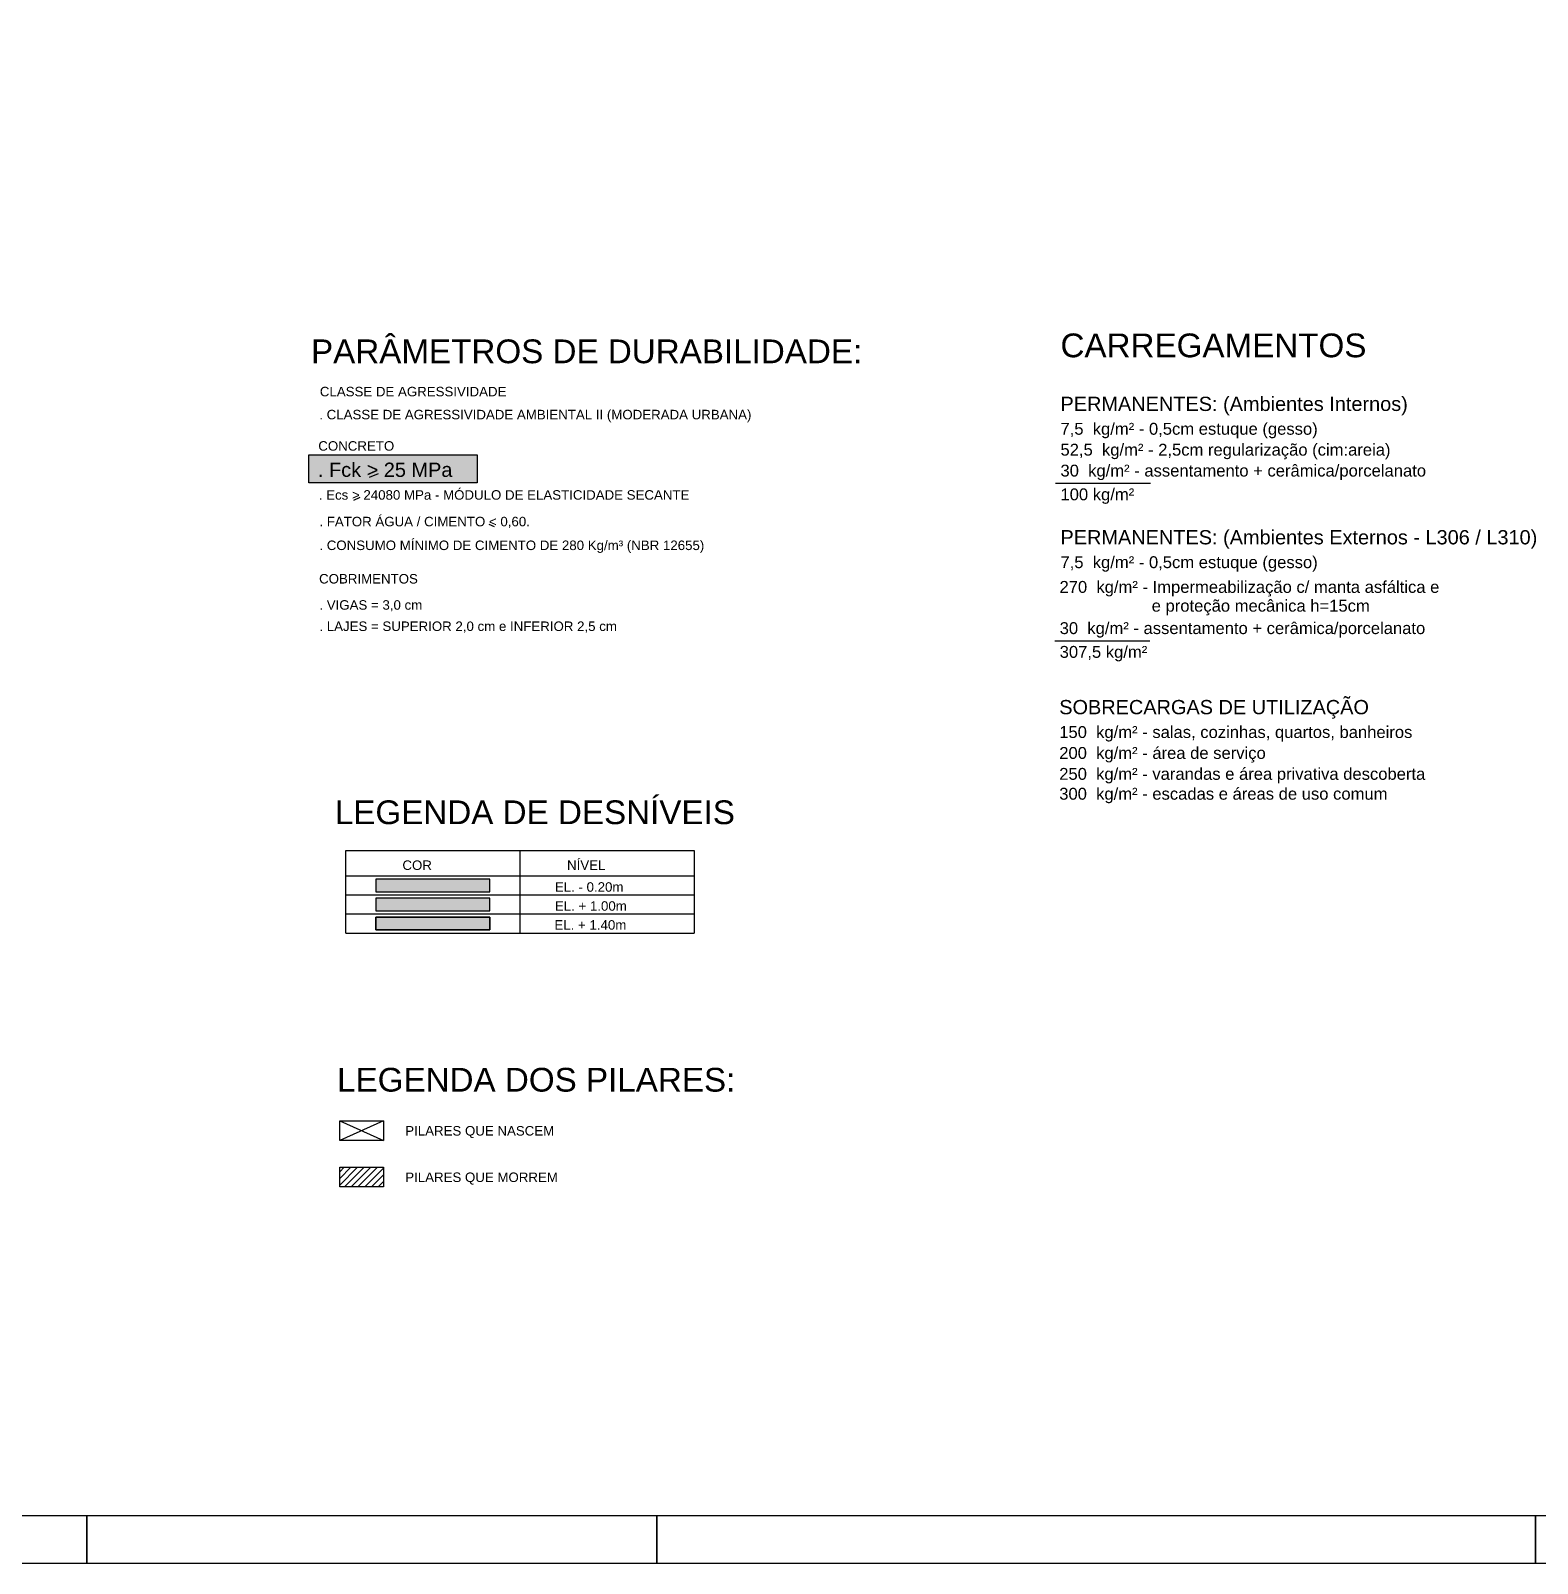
# Model space of a CAD drawing. Extents: x 0 to 119, y 0 to 84.
# Drawn here: x 31.72 to 63.44, y 0 to 32.26 of the extents above; entities that cross this region are included whole.
import ezdxf

# ---------------------------------------------------------------- set-up
doc = ezdxf.new("R2010")
doc.units = 0
doc.header["$MEASUREMENT"] = 0
for name, color, linetype in [('1', 1, 'CONTINUOUS'), ('16', 10, 'CONTINUOUS'), ('18', 131, 'CONTINUOUS'), ('2', 2, 'CONTINUOUS'), ('4', 4, 'CONTINUOUS'), ('5', 5, 'CONTINUOUS'), ('50', 171, 'CONTINUOUS'), ('7', 7, 'CONTINUOUS'), ('9', 254, 'CONTINUOUS')]:
    doc.layers.add(name, color=color, linetype=linetype)
doc.styles.add('TQS_ARIAL', font='arial.ttf')

msp = doc.modelspace()

# ---------------------------------------------------------------- linework, layer by layer
at = {"layer": '1', "linetype": 'Continuous'}
for p, q in [((53.297182, 22.733204), (55.297182, 22.733204)), ((53.280306, 19.417605), (55.280306, 19.417605)), ((38.35175, 15.000483), (45.68501, 15.000483)), ((38.35175, 13.26716), (38.35175, 15.000483)), ((42.01838, 15.000483), (42.01838, 14.467149)), ((45.68501, 15.000483), (45.68501, 13.26716)), ((38.35175, 14.467165), (45.68501, 14.467165)), ((42.01838, 14.467149), (42.01838, 13.26716)), ((38.35175, 14.067171), (45.68501, 14.067171)), ((38.35175, 13.667155), (45.68501, 13.667155)), ((38.35175, 13.667155), (45.68501, 13.667155)), ((42.01838, 13.667155), (42.01838, 13.667155)), ((38.35175, 13.26716), (45.68501, 13.26716)), ((38.224886, 9.314101), (39.149668, 8.899991)), ((39.149668, 9.314101), (38.224886, 8.899991))]:
    msp.add_line(p, q, dxfattribs=at)
for points in [[(81.900062, -0.000058), (63.400062, -0.000058), (63.400062, 0.999942), (63.400062, -0.000058), (44.900062, -0.000058), (44.900062, 0.999942), (44.900062, -0.000058), (32.900062, -0.000058), (32.900062, 0.999942), (32.900062, -0.000058), (21.000062, -0.000058), (21.000062, 0.999942), (21.000062, -0.000058), (0.000062, -0.000058), (0.000062, 29.699942), (2.500062, 29.699942), (0.000062, 29.699942), (0.000062, 59.399942), (2.500062, 59.399942), (0.000062, 59.399942), (0.000062, 84.099942)], [(38.985077, 14.133832), (41.385053, 14.133832), (41.385053, 14.400495), (38.985077, 14.400495), (38.985077, 14.133832)], [(38.985077, 13.733838), (41.385053, 13.733838), (41.385053, 14.0005), (38.985077, 14.0005), (38.985077, 13.733838)], [(38.985077, 13.333838), (41.385053, 13.333838), (41.385053, 13.6005), (38.985077, 13.6005), (38.985077, 13.333838)]]:
    msp.add_lwpolyline(points, dxfattribs=at)
at = {"layer": '16', "linetype": 'Continuous'}
msp.add_lwpolyline([(38.985077, 13.6005), (41.385053, 13.6005), (41.385053, 13.333838), (38.985077, 13.333838), (38.985077, 13.6005)], dxfattribs=at)
for points in [[(38.985077, 13.6005), (41.385053, 13.6005), (41.385053, 13.333838)], [(38.985077, 13.6005), (41.385053, 13.333838), (38.985077, 13.333838)], [(38.985077, 13.6005), (38.985077, 13.333838), (38.985077, 13.6005)]]:
    msp.add_solid(points, dxfattribs=at)
at = {"layer": '18', "linetype": 'Continuous'}
for points in [[(38.985077, 14.400495), (41.385053, 14.400495), (41.385053, 14.133832)], [(38.985077, 14.400495), (41.385053, 14.133832), (38.985077, 14.133832)], [(38.985077, 14.400495), (38.985077, 14.133832), (38.985077, 14.400495)]]:
    msp.add_solid(points, dxfattribs=at)
at = {"layer": '2', "linetype": 'Continuous'}
for p, q in [((38.856214, 22.858322), (39.0414, 22.939452)), ((38.523495, 22.377211), (38.654911, 22.437591)), ((41.368406, 21.873129), (41.478511, 21.823404)), ((38.224886, 7.960716), (38.600377, 8.336206)), ((38.224886, 8.102138), (38.458955, 8.336206)), ((38.224886, 8.243559), (38.317534, 8.336206)), ((38.327688, 7.922097), (38.741798, 8.336206)), ((38.46911, 7.922097), (38.883219, 8.336206)), ((38.610531, 7.922097), (39.024641, 8.336206)), ((38.751952, 7.922097), (39.149668, 8.319812)), ((38.893374, 7.922097), (39.149668, 8.178391)), ((39.034795, 7.922097), (39.149668, 8.036969))]:
    msp.add_line(p, q, dxfattribs=at)
at = {"layer": '4', "linetype": 'Continuous'}
msp.add_lwpolyline([(37.5733, 23.329457), (41.118103, 23.329457), (41.118103, 22.74522), (37.5733, 22.74522), (37.5733, 23.329457)], dxfattribs=at)
at = {"layer": '5', "linetype": 'Continuous'}
for points in [[(38.224886, 9.314101), (39.149668, 9.314101), (39.149668, 8.899991), (38.224886, 8.899991), (38.224886, 9.314101)], [(38.224886, 8.336206), (39.149668, 8.336206), (39.149668, 7.922097), (38.224886, 7.922097), (38.224886, 8.336206)]]:
    msp.add_lwpolyline(points, dxfattribs=at)
at = {"layer": '50', "linetype": 'Continuous'}
for points in [[(38.985077, 14.0005), (41.385053, 14.0005), (41.385053, 13.733838)], [(38.985077, 14.0005), (41.385053, 13.733838), (38.985077, 13.733838)], [(38.985077, 14.0005), (38.985077, 13.733838), (38.985077, 14.0005)]]:
    msp.add_solid(points, dxfattribs=at)
at = {"layer": '7', "linetype": 'Continuous'}
msp.add_line((117.900062, 0.999942), (2.500062, 0.999942), dxfattribs=at)
at = {"layer": '9', "linetype": 'Continuous'}
msp.add_lwpolyline([(37.5733, 23.329457), (41.118103, 23.329457), (41.118103, 22.74522), (37.5733, 22.74522), (37.5733, 23.329457)], dxfattribs=at)
for points in [[(37.5733, 23.329457), (41.118103, 23.329457), (41.118103, 22.74522)], [(37.5733, 23.329457), (41.118103, 22.74522), (37.5733, 22.74522)], [(37.5733, 23.329457), (37.5733, 22.74522), (37.5733, 23.329457)]]:
    msp.add_solid(points, dxfattribs=at)

# ---------------------------------------------------------------- texts
at = {"layer": '2', "linetype": 'Continuous', "style": 'TQS_ARIAL'}
for s, height, p in [('. CLASSE DE AGRESSIVIDADE AMBIENTAL II (MODERADA URBANA)', 0.2, (37.795895, 24.078691)), ('7,5  kg/m² - 0,5cm estuque (gesso)', 0.25, (53.3994, 23.75458)), ('52,5  kg/m² - 2,5cm regularização (cim:areia)', 0.25, (53.3994, 23.31458)), ('. Fck > 25 MPa', 0.3, (37.768625, 22.867269)), ('30  kg/m² - assentamento + cerâmica/porcelanato', 0.25, (53.3994, 22.87458)), ('. Ecs > 24080 MPa - MÓDULO DE ELASTICIDADE SECANTE', 0.2, (37.785752, 22.387402)), ('100 kg/m²', 0.25, (53.3994, 22.37458)), ('. FATOR ÁGUA / CIMENTO < 0,60.', 0.2, (37.797686, 21.827155)), ('. CONSUMO MÍNIMO DE CIMENTO DE 280 Kg/m³ (NBR 12655)', 0.2, (37.797686, 21.327155)), ('7,5  kg/m² - 0,5cm estuque (gesso)', 0.25, (53.3994, 20.946802)), ('270  kg/m² - Impermeabilização c/ manta asfáltica e', 0.25, (53.379029, 20.426324)), ('. VIGAS = 3,0 cm', 0.2, (37.797686, 20.071627)), ('e proteção mecânica h=15cm', 0.25, (55.319922, 20.030873)), ('. LAJES = SUPERIOR 2,0 cm e INFERIOR 2,5 cm', 0.2, (37.797686, 19.623675)), ('30  kg/m² - assentamento + cerâmica/porcelanato', 0.25, (53.382524, 19.558982)), ('307,5 kg/m²', 0.25, (53.382524, 19.058982)), ('150  kg/m² - salas, cozinhas, quartos, banheiros', 0.25, (53.373362, 17.371544)), ('200  kg/m² - área de serviço', 0.25, (53.373362, 16.931544)), ('250  kg/m² - varandas e área privativa descoberta', 0.25, (53.373362, 16.491544)), ('300  kg/m² - escadas e áreas de uso comum', 0.25, (53.373362, 16.073059)), ('EL. - 0.20m', 0.2, (42.75539, 14.13579)), ('EL. + 1.00m', 0.2, (42.75539, 13.735795)), ('EL. + 1.40m', 0.2, (42.746231, 13.337456)), ('PILARES QUE NASCEM', 0.2, (39.605144, 9.003994)), ('PILARES QUE MORREM', 0.2, (39.605144, 8.0261))]:
    msp.add_text(s, height=height, dxfattribs=at).set_placement(p)
at = {"layer": '4', "linetype": 'Continuous', "style": 'TQS_ARIAL'}
for s, height, p in [('CLASSE DE AGRESSIVIDADE', 0.2, (37.807322, 24.562589)), ('PERMANENTES: (Ambientes Internos)', 0.3, (53.3994, 24.25458)), ('CONCRETO', 0.2, (37.775097, 23.418678)), ('PERMANENTES: (Ambientes Externos - L306 / L310)', 0.3, (53.3994, 21.446802)), ('COBRIMENTOS', 0.2, (37.791323, 20.62269)), ('SOBRECARGAS DE UTILIZAÇÃO', 0.3, (53.373362, 17.871544)), ('NÍVEL', 0.2, (43.01179, 14.595492)), ('COR', 0.2, (39.545688, 14.594258))]:
    msp.add_text(s, height=height, dxfattribs=at).set_placement(p)
at = {"layer": '5', "linetype": 'Continuous', "style": 'TQS_ARIAL'}
for s, p in [('PARÂMETROS DE DURABILIDADE:', (37.622077, 25.259797)), ('CARREGAMENTOS', (53.3994, 25.385142)), ('LEGENDA DE DESNÍVEIS', (38.123297, 15.558389)), ('LEGENDA DOS PILARES:', (38.170462, 9.928913))]:
    msp.add_text(s, height=0.5, dxfattribs=at).set_placement(p)

doc.saveas('drawing.dxf')
